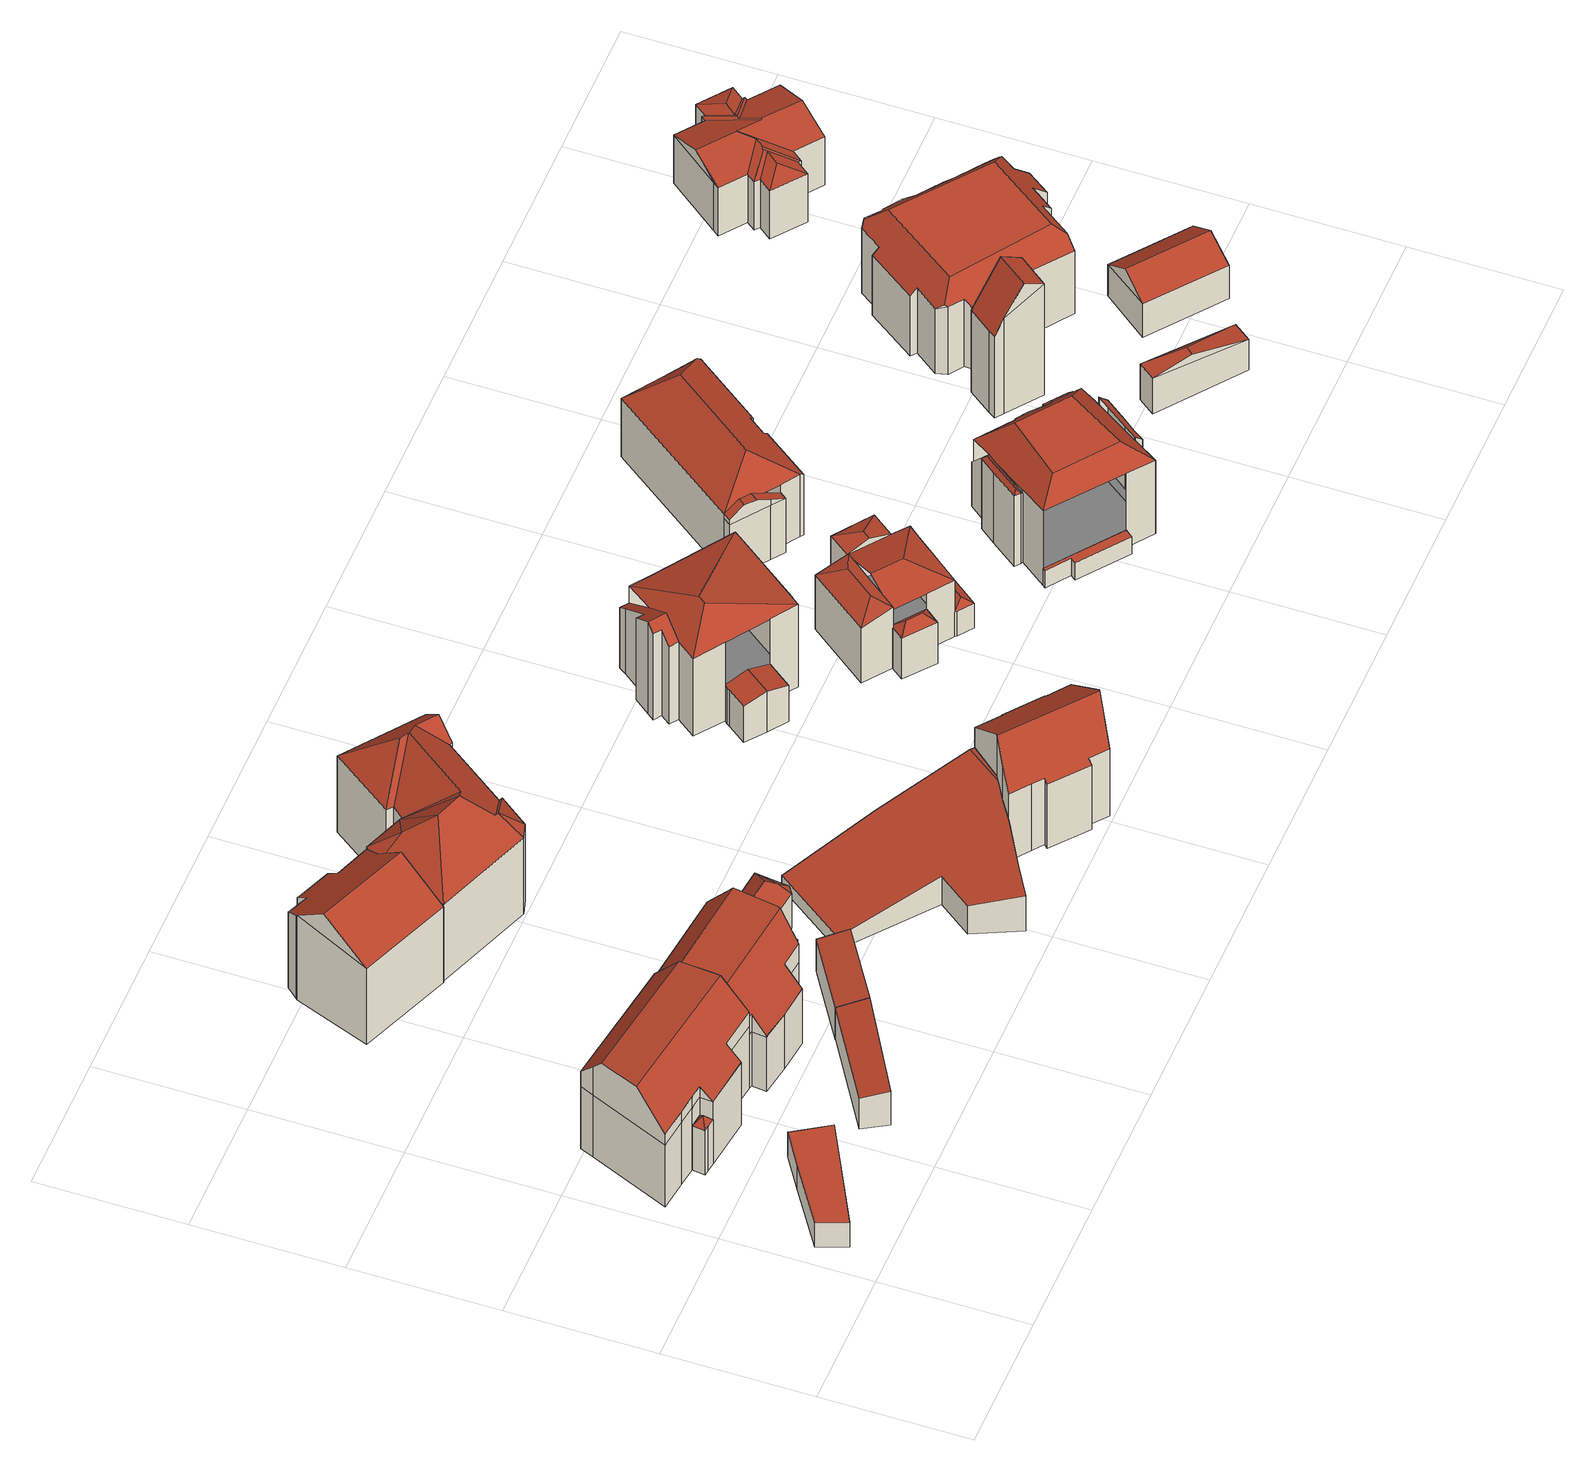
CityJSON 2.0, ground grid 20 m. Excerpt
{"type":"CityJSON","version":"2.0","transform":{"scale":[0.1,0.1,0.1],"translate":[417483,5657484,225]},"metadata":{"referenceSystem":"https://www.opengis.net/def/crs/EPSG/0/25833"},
"CityObjects":{
"building1":{"type":"Building","attributes":{"Dachtyp_tdc":"tdcPolyFlatRoof","Gemeindeschluessel":14612000,"Dachneigung":0,"QualitaetDacherkennung":77,"Geometrietyp2DReferenz":"3000","measuredHeight":4.25,"function":"31001_9998","roofType":"1000"},"geometry":[{"type":"Solid","lod":"2","boundaries":[[[[0,1,2,3]],[[1,4,5,2]],[[4,6,7,5]],[[6,8,9,7]],[[8,0,3,9]],[[8,6,4,1,0]],[[3,2,5,7,9]]]],"semantics":{"surfaces":[{"type":"WallSurface"},{"type":"RoofSurface"},{"type":"GroundSurface"}],"values":[[0,0,0,0,0,1,2]]}}]},
"building2":{"type":"Building","attributes":{"Dachtyp_tdc":"tdcFreeFormRoof","Gemeindeschluessel":14612000,"Dachneigung":53.74,"QualitaetDacherkennung":12,"Geometrietyp2DReferenz":"3000","measuredHeight":8.83,"function":"31001_9998","roofType":"5000"},"geometry":[{"type":"Solid","lod":"2","boundaries":[[[[10,11,12,13]],[[11,14,15,12]],[[14,16,17,15]],[[16,18,19,17]],[[18,10,13,19]],[[20,18,16]],[[14,11,21,20,16]],[[21,11,10]],[[20,21,10,18]],[[13,12,15,17,19]]]],"semantics":{"surfaces":[{"type":"WallSurface"},{"type":"RoofSurface"},{"type":"GroundSurface"}],"values":[[0,0,0,0,0,1,1,1,1,2]]}}]},
"building3":{"type":"Building","attributes":{"Dachtyp_tdc":"tdcFreeFormRoof","Gemeindeschluessel":14612000,"Dachneigung":48.6,"QualitaetDacherkennung":27,"Geometrietyp2DReferenz":"3000","measuredHeight":17.73,"function":"31001_9998","roofType":"5000"},"geometry":[{"type":"Solid","lod":"2","boundaries":[[[[22,23,24,25]],[[23,26,12,24]],[[26,27,13,12]],[[27,28,19,13]],[[28,29,30,19]],[[29,31,32,30]],[[31,33,34,32]],[[33,35,36,34]],[[35,37,38,36]],[[37,39,40,38]],[[39,41,42,40]],[[41,22,25,42]],[[43,44,45,46,47]],[[48,49,50,51,52,53,54,55,26,56]],[[57,47,46,51,50]],[[39,57,50,49,41]],[[37,43,47,57,39]],[[22,48,56,23]],[[23,56,26]],[[26,55,27]],[[27,55,54,28]],[[28,54,53,29]],[[29,53,52,31]],[[31,52,51,46,45,33]],[[41,49,48,22]],[[33,45,44,35]],[[35,44,43,37]],[[25,24,12,13,19,30,32,34,36,38,40,42]]]],"semantics":{"surfaces":[{"type":"WallSurface"},{"type":"RoofSurface"},{"type":"GroundSurface"}],"values":[[0,0,0,0,0,0,0,0,0,0,0,0,1,1,1,0,0,0,0,0,0,0,0,0,0,0,0,2]]}}]},
"building4":{"type":"Building","attributes":{"Dachtyp_tdc":"tdcPolyFlatRoof","Gemeindeschluessel":14612000,"Dachneigung":8.07,"QualitaetDacherkennung":61,"Geometrietyp2DReferenz":"3000","measuredHeight":5.91,"function":"31001_9998","roofType":"2100"},"geometry":[{"type":"Solid","lod":"2","boundaries":[[[[58,59,60,61]],[[59,62,63,60]],[[62,64,65,63]],[[64,58,61,65]],[[64,62,59,58]],[[61,60,63,65]]]],"semantics":{"surfaces":[{"type":"WallSurface"},{"type":"RoofSurface"},{"type":"GroundSurface"}],"values":[[0,0,0,0,1,2]]}}]},
"building5":{"type":"Building","attributes":{"Dachtyp_tdc":"tdcFreeFormRoof","Gemeindeschluessel":14612000,"Dachneigung":53.84,"QualitaetDacherkennung":52,"Geometrietyp2DReferenz":"3000","measuredHeight":16.97,"function":"31001_9998","roofType":"5000"},"geometry":[{"type":"Solid","lod":"2","boundaries":[[[[66,67,68,69]],[[67,70,71,68]],[[70,72,73,71]],[[72,74,75,73]],[[74,76,42,75]],[[76,77,78,42]],[[77,79,80,78]],[[79,81,38,80]],[[81,82,83,38]],[[82,84,85,83]],[[84,86,87,85]],[[86,88,89,87]],[[88,66,69,89]],[[90,91,92,93,94,95,96,97,70]],[[98,99,100,101]],[[100,102,94,93,103,101]],[[84,101,103,86]],[[86,103,93,92,88]],[[77,94,102,79]],[[79,102,100,99,81]],[[82,98,101,84]],[[81,99,98,82]],[[72,97,96,74]],[[70,97,72]],[[74,96,95,76]],[[76,95,94,77]],[[88,92,91,66]],[[66,91,90,67]],[[67,90,70]],[[69,68,71,73,75,42,78,80,38,83,85,87,89]]]],"semantics":{"surfaces":[{"type":"WallSurface"},{"type":"RoofSurface"},{"type":"GroundSurface"}],"values":[[0,0,0,0,0,0,0,0,0,0,0,0,0,1,1,1,0,0,0,0,0,0,0,0,0,0,0,0,0,2]]}}]},
"building6":{"type":"Building","attributes":{"Dachtyp_tdc":"tdcFreeFormRoof","Gemeindeschluessel":14612000,"Dachneigung":37.14,"QualitaetDacherkennung":34,"Geometrietyp2DReferenz":"3000","measuredHeight":17.97,"function":"31001_9998","roofType":"5000"},"geometry":[{"type":"Solid","lod":"2","boundaries":[[[[104,105,106,107]],[[105,108,109,106]],[[108,110,111,109]],[[110,112,113,111]],[[112,114,115,113]],[[114,116,117,115]],[[116,118,119,117]],[[118,120,121,119]],[[120,122,123,121]],[[122,124,125,123]],[[124,104,107,125]],[[124,126,127,104]],[[122,120,118,116,114,112,110,108,105,127,126]],[[105,104,127]],[[124,122,126]],[[107,106,109,111,113,115,117,119,121,123,125]]]],"semantics":{"surfaces":[{"type":"WallSurface"},{"type":"RoofSurface"},{"type":"GroundSurface"}],"values":[[0,0,0,0,0,0,0,0,0,0,0,1,1,0,0,2]]}}]},
"building7":{"type":"Building","attributes":{"Dachtyp_tdc":"tdcPolyFlatRoof","Gemeindeschluessel":14612000,"Dachneigung":8.32,"QualitaetDacherkennung":72,"Geometrietyp2DReferenz":"3000","measuredHeight":6.17,"function":"31001_9998","roofType":"2100"},"geometry":[{"type":"Solid","lod":"2","boundaries":[[[[128,129,130,131]],[[129,64,132,130]],[[64,62,133,132]],[[62,128,131,133]],[[62,64,129,128]],[[131,130,132,133]]]],"semantics":{"surfaces":[{"type":"WallSurface"},{"type":"RoofSurface"},{"type":"GroundSurface"}],"values":[[0,0,0,0,1,2]]}}]},
"building8":{"type":"Building","attributes":{"Dachtyp_tdc":"tdcFreeFormRoof","Gemeindeschluessel":14612000,"Dachneigung":43.54,"QualitaetDacherkennung":53,"Geometrietyp2DReferenz":"3000","measuredHeight":8.67,"function":"31001_9998","roofType":"5000"},"geometry":[{"type":"Solid","lod":"2","boundaries":[[[[134,135,136,137]],[[135,138,139,136]],[[138,140,141,139]],[[140,142,143,141]],[[142,144,145,143]],[[144,146,147,145]],[[146,148,149,147]],[[148,134,137,149]],[[150,151,146,144]],[[144,142,152,153,150]],[[152,140,138,153]],[[154,151,150,153,138,135]],[[154,135,134]],[[146,154,134,148]],[[154,146,151]],[[140,152,142]],[[137,136,139,141,143,145,147,149]]]],"semantics":{"surfaces":[{"type":"WallSurface"},{"type":"RoofSurface"},{"type":"GroundSurface"}],"values":[[0,0,0,0,0,0,0,0,1,1,1,1,1,1,1,0,2]]}}]},
"building9":{"type":"Building","attributes":{"Dachtyp_tdc":"tdcFreeFormRoof","Gemeindeschluessel":14612000,"Dachneigung":44.54,"QualitaetDacherkennung":27,"Geometrietyp2DReferenz":"3000","measuredHeight":3.12,"function":"31001_9998","roofType":"5000"},"geometry":[{"type":"Solid","lod":"2","boundaries":[[[[155,156,157,158]],[[156,159,160,157]],[[159,161,162,160]],[[161,155,158,162]],[[163,164,161,159]],[[163,159,156]],[[164,163,156,155]],[[164,155,161]],[[158,157,160,162]]]],"semantics":{"surfaces":[{"type":"WallSurface"},{"type":"RoofSurface"},{"type":"GroundSurface"}],"values":[[0,0,0,0,1,1,1,1,2]]}}]},
"building10":{"type":"Building","attributes":{"Dachtyp_tdc":"tdcFreeFormRoof","Gemeindeschluessel":14612000,"Dachneigung":42.19,"QualitaetDacherkennung":16,"Geometrietyp2DReferenz":"3000","measuredHeight":19.25,"function":"31001_9998","roofType":"5000"},"geometry":[{"type":"Solid","lod":"2","boundaries":[[[[165,166,167,168,169,170]],[[171,165,170,172]],[[171,172,173]],[[166,165,171,173,174]],[[175,176,177,167,166,174,178]],[[179,175,178,180]],[[179,180,181]],[[182,183,176,175,179,181,184]],[[185,186,187,188,189,190,191,192,193,194,195,196,197,198,199]],[[181,180,186,185]],[[180,178,187,186]],[[178,174,188,187]],[[174,173,189,188]],[[173,172,190,189]],[[172,170,191,190]],[[170,169,192,191]],[[169,200,193,192]],[[200,201,194,193]],[[201,202,195,194]],[[202,203,196,195]],[[203,204,197,196]],[[204,205,198,197]],[[205,184,199,198]],[[184,181,185,199]],[[182,184,205]],[[183,182,205,204]],[[177,176,183,204,203]],[[203,167,177]],[[202,167,203]],[[202,168,167]],[[202,206,168]],[[206,202,201]],[[206,201,200]],[[168,206,200,169]]]],"semantics":{"surfaces":[{"type":"RoofSurface"},{"type":"WallSurface"},{"type":"GroundSurface"}],"values":[[0,0,0,0,0,0,1,0,2,1,1,1,1,1,1,1,1,1,1,1,1,1,1,1,0,0,0,0,0,0,0,0,0,0]]}}]},
"building11":{"type":"Building","attributes":{"Dachtyp_tdc":"tdcFreeFormRoof","Gemeindeschluessel":14612000,"Dachneigung":10.83,"QualitaetDacherkennung":8,"Geometrietyp2DReferenz":"3000","measuredHeight":7.37,"function":"31001_9998","roofType":"5000"},"geometry":[{"type":"Solid","lod":"2","boundaries":[[[[207,208,209,210]],[[208,211,212,209]],[[211,213,214,212]],[[213,215,216,214]],[[215,217,218,216]],[[217,219,220,218]],[[219,221,222,220]],[[221,223,224,222]],[[223,225,226,224]],[[225,227,228,226]],[[227,207,210,228]],[[227,225,229,230,219,217,215,213,211,208,207]],[[223,221,230,229]],[[221,219,230]],[[225,223,229]],[[210,209,212,214,216,218,220,222,224,226,228]]]],"semantics":{"surfaces":[{"type":"WallSurface"},{"type":"RoofSurface"},{"type":"GroundSurface"}],"values":[[0,0,0,0,0,0,0,0,0,0,0,1,1,0,0,2]]}}]},
"building12":{"type":"Building","attributes":{"Dachtyp_tdc":"tdcFreeFormRoof","Gemeindeschluessel":14612000,"Dachneigung":29.66,"QualitaetDacherkennung":45,"Geometrietyp2DReferenz":"3000","measuredHeight":15.13,"function":"31001_9998","roofType":"5000"},"geometry":[{"type":"Solid","lod":"2","boundaries":[[[[231,232,233,234]],[[232,235,236,233]],[[235,237,238,236]],[[237,239,240,238]],[[239,241,242,240]],[[241,243,244,242]],[[243,245,246,244]],[[245,247,248,246]],[[247,249,250,248]],[[249,251,252,250]],[[251,253,254,252]],[[253,255,256,254]],[[255,257,258,256]],[[257,259,260,258]],[[259,261,262,260]],[[261,231,234,262]],[[255,253,251,249,247,245,263,264,259,257]],[[239,237,235,232,231,261,264,263,243,241]],[[245,243,263]],[[261,259,264]],[[234,233,236,238,240,242,244,246,248,250,252,254,256,258,260,262]]]],"semantics":{"surfaces":[{"type":"WallSurface"},{"type":"RoofSurface"},{"type":"GroundSurface"}],"values":[[0,0,0,0,0,0,0,0,0,0,0,0,0,0,0,0,1,1,0,0,2]]}}]},
"building13":{"type":"Building","attributes":{"Gemeindeschluessel":14612000,"Geometrietyp2DReferenz":"3000","function":"31001_9998","roofType":"9999"},"children":["building13-1","building13-2","building13-3"]},
"building13-1":{"type":"BuildingPart","attributes":{"Dachtyp_tdc":"tdcGableRoof","Dachneigung":12.28,"QualitaetDacherkennung":22,"Geometrietyp2DReferenz":"3000","measuredHeight":7.07,"roofType":"3100"},"parents":["building13"],"geometry":[{"type":"MultiSurface","lod":"2","boundaries":[[[265,266,267,268]],[[266,269,270,267]],[[269,271,272,270]],[[271,273,274,272]],[[273,275,276,274]],[[277,278,279,280]],[[278,265,268,279]],[[281,275,273,271,269,266]],[[266,265,278,277,281]],[[268,267,270,272,274,276,282,280,279]]],"semantics":{"surfaces":[{"type":"WallSurface"},{"type":"RoofSurface"},{"type":"GroundSurface"}],"values":[0,0,0,0,0,0,0,1,1,2]}}]},
"building13-2":{"type":"BuildingPart","attributes":{"Dachtyp_tdc":"tdcGableRoof","Dachneigung":33.8,"QualitaetDacherkennung":26,"Geometrietyp2DReferenz":"3000","measuredHeight":16.07,"roofType":"3100"},"parents":["building13"],"geometry":[{"type":"MultiSurface","lod":"2","boundaries":[[[283,284,285,286]],[[284,287,288,285]],[[287,289,290,288]],[[289,291,292,290]],[[291,293,294,292]],[[287,284,283,295,296,297]],[[297,298,299,300,293,291,289,287]],[[294,301,302,303,304,305,286,285,288,290,292]],[[293,300,301,294]],[[300,299,302,301]],[[296,295,305,304,306]],[[295,283,286,305]]],"semantics":{"surfaces":[{"type":"WallSurface"},{"type":"RoofSurface"},{"type":"GroundSurface"}],"values":[0,0,0,0,0,1,1,2,0,0,0,0]}}]},
"building13-3":{"type":"BuildingPart","attributes":{"Dachtyp_tdc":"tdcHipRoof","Dachneigung":15.17,"QualitaetDacherkennung":24,"Geometrietyp2DReferenz":"3000","measuredHeight":17.3,"roofType":"3200"},"parents":["building13"],"geometry":[{"type":"MultiSurface","lod":"2","boundaries":[[[307,308,309,310]],[[308,311,280,309]],[[311,312,277,280]],[[313,276,275]],[[313,314,315,276]],[[314,306,304,315]],[[316,317,318,302,299]],[[317,319,320,318]],[[319,321,322,320]],[[321,323,324,322]],[[323,325,326,324]],[[325,307,310,326]],[[321,319,317,316,327]],[[314,313,312,311,308,328]],[[316,298,329,306,314,328,327]],[[308,307,325,323,321,327,328]],[[310,309,280,282,276,315,304,303,302,318,320,322,324,326]]],"semantics":{"surfaces":[{"type":"WallSurface"},{"type":"RoofSurface"},{"type":"GroundSurface"}],"values":[0,0,0,0,0,0,0,0,0,0,0,0,1,1,1,1,2]}}]},
"building14":{"type":"Building","attributes":{"Gemeindeschluessel":14612000,"Geometrietyp2DReferenz":"3000","function":"31001_9998","roofType":"9999"},"children":["building14-1","building14-2","building14-3","building14-4","building14-5"]},
"building14-1":{"type":"BuildingPart","attributes":{"Dachtyp_tdc":"tdcHipRoof","Dachneigung":28.52,"QualitaetDacherkennung":34,"Geometrietyp2DReferenz":"3000","measuredHeight":11.07,"roofType":"3200"},"parents":["building14"],"geometry":[{"type":"MultiSurface","lod":"2","boundaries":[[[330,331,332,333]],[[331,334,335,336,332]],[[337,330,333,338,339]],[[334,331,340]],[[330,337,341]],[[331,330,341,340]],[[337,342,343,344,334,340,341]],[[333,332,336,345,346,338]]],"semantics":{"surfaces":[{"type":"WallSurface"},{"type":"RoofSurface"},{"type":"GroundSurface"}],"values":[0,0,0,1,1,1,1,2]}}]},
"building14-2":{"type":"BuildingPart","attributes":{"Dachtyp_tdc":"tdcHipAndGableRoof","Dachneigung":19.53,"QualitaetDacherkennung":53,"Geometrietyp2DReferenz":"3000","measuredHeight":11.21,"roofType":"5000"},"parents":["building14"],"geometry":[{"type":"MultiSurface","lod":"2","boundaries":[[[347,348,349,350]],[[351,352,353,354]],[[352,347,350,353]],[[355,352,356]],[[352,351,357,356]],[[355,356,357,358]],[[348,358,357,351]],[[347,355,358,348]],[[352,355,347]],[[350,349,354,353]]],"semantics":{"surfaces":[{"type":"WallSurface"},{"type":"RoofSurface"},{"type":"GroundSurface"}],"values":[0,0,0,1,1,1,0,0,0,2]}}]},
"building14-3":{"type":"BuildingPart","attributes":{"Dachtyp_tdc":"tdcFreeFormRoof","Dachneigung":38.45,"QualitaetDacherkennung":16,"Geometrietyp2DReferenz":"3000","measuredHeight":5.34,"roofType":"5000"},"parents":["building14"],"geometry":[{"type":"MultiSurface","lod":"2","boundaries":[[[359,360,361,362]],[[360,363,364,361]],[[363,365,366,364]],[[365,367,368,366]],[[369,370,371,372]],[[370,359,362,371]],[[367,365,363,373]],[[363,360,359,370,373]],[[370,369,367,373]],[[362,361,364,366,368,372,371]]],"semantics":{"surfaces":[{"type":"WallSurface"},{"type":"RoofSurface"},{"type":"GroundSurface"}],"values":[0,0,0,0,0,0,1,1,1,2]}}]},
"building14-4":{"type":"BuildingPart","attributes":{"Dachtyp_tdc":"tdcHipAndGableRoof","Dachneigung":17.32,"QualitaetDacherkennung":55,"Geometrietyp2DReferenz":"3000","measuredHeight":11.84,"roofType":"5000"},"parents":["building14"],"geometry":[{"type":"MultiSurface","lod":"2","boundaries":[[[335,374,375,336]],[[374,376,351,354,375]],[[377,378,379,349,348]],[[378,380,381,379]],[[380,382,369,372,381]],[[383,368,367]],[[383,384,385,386,368]],[[383,382,380,378,387]],[[378,377,376,374,335,344,388,387]],[[388,342,389,384,383,387]],[[346,345,336,375,354,349,379,381,372,368,386]]],"semantics":{"surfaces":[{"type":"WallSurface"},{"type":"RoofSurface"},{"type":"GroundSurface"}],"values":[0,0,0,0,0,0,0,1,1,1,2]}}]},
"building14-5":{"type":"BuildingPart","attributes":{"Dachtyp_tdc":"tdcFreeFormRoof","Dachneigung":42.59,"QualitaetDacherkennung":11,"Geometrietyp2DReferenz":"3000","measuredHeight":8.28,"roofType":"5000"},"parents":["building14"],"geometry":[{"type":"MultiSurface","lod":"2","boundaries":[[[385,390,391,386]],[[390,392,393,391]],[[392,394,395,393]],[[394,339,338,395]],[[390,385,396]],[[385,397,398,396]],[[397,339,394,392,398]],[[392,390,396,398]],[[338,346,386,391,393,395]]],"semantics":{"surfaces":[{"type":"WallSurface"},{"type":"RoofSurface"},{"type":"GroundSurface"}],"values":[0,0,0,0,1,1,1,1,2]}}]},
"building15":{"type":"Building","attributes":{"Gemeindeschluessel":14612000,"Geometrietyp2DReferenz":"3000","function":"31001_9998","roofType":"9999"},"children":["building15-1","building15-2","building15-3","building15-4","building15-5"]},
"building15-1":{"type":"BuildingPart","attributes":{"Dachtyp_tdc":"tdcPolyFlatRoof","Dachneigung":0,"QualitaetDacherkennung":0,"Geometrietyp2DReferenz":"3000","measuredHeight":3,"roofType":"9999"},"parents":["building15"],"geometry":[{"type":"MultiSurface","lod":"2","boundaries":[[[399,400,401,402,403,404]],[[404,403,405,406]],[[403,402,407,405]],[[402,401,408,407]],[[401,400,409,408]],[[399,404,406,410]],[[406,405,407,408,409,410]],[[410,409,400,399]]],"semantics":{"surfaces":[{"type":"RoofSurface"},{"type":"WallSurface"},{"type":"GroundSurface"},{"type":"ClosureSurface","isClosure":"1","QuelleClosure":"LoD1Solid"}],"values":[0,1,1,1,1,1,2,3]}}]},
"building15-2":{"type":"BuildingPart","attributes":{"Dachtyp_tdc":"tdcFreeFormRoof","Dachneigung":50.84,"QualitaetDacherkennung":31,"Geometrietyp2DReferenz":"3000","measuredHeight":12.9,"roofType":"5000"},"parents":["building15"],"geometry":[{"type":"MultiSurface","lod":"2","boundaries":[[[411,412,413,414]],[[415,416,417,418]],[[416,419,420,417]],[[419,421,422,420]],[[423,424,425,426]],[[424,411,414,425]],[[416,415,427]],[[428,421,419,416]],[[415,412,411,429,427]],[[411,424,429]],[[424,423,430,428,416,427,429]],[[414,413,418,417,420,422,431,426,425]],[[412,415,418,413]]],"semantics":{"surfaces":[{"type":"WallSurface"},{"type":"RoofSurface"},{"type":"GroundSurface"}],"values":[0,0,0,0,0,0,1,1,1,1,1,2,0]}}]},
"building15-3":{"type":"BuildingPart","attributes":{"Dachtyp_tdc":"tdcFreeFormRoof","Dachneigung":46.26,"QualitaetDacherkennung":19,"Geometrietyp2DReferenz":"3000","measuredHeight":10.42,"roofType":"5000"},"parents":["building15"],"geometry":[{"type":"MultiSurface","lod":"2","boundaries":[[[432,433,434,435]],[[433,436,437,434]],[[436,438,439,437]],[[440,438,436]],[[441,440,436,433]],[[441,433,432]],[[440,441,432,438]],[[435,434,437,439]]],"semantics":{"surfaces":[{"type":"WallSurface"},{"type":"RoofSurface"},{"type":"GroundSurface"}],"values":[0,0,0,0,1,1,1,2]}}]},
"building15-4":{"type":"BuildingPart","attributes":{"Dachtyp_tdc":"tdcCutTentRoof","Dachneigung":1.42,"QualitaetDacherkennung":51,"Geometrietyp2DReferenz":"3000","measuredHeight":15.77,"roofType":"9999"},"parents":["building15"],"geometry":[{"type":"MultiSurface","lod":"2","boundaries":[[[442,443,444,422]],[[443,445,446,444]],[[445,447,448,446]],[[447,449,450,448]],[[449,451,452,450]],[[451,453,432,435,452]],[[454,455,456,439,438]],[[455,457,458,456]],[[457,459,460,458]],[[461,462,463,464]],[[462,465,399,410,463]],[[466,467,423,426,409,400]],[[442,422,421]],[[455,454,453,451,449,447,445,443,442,468,469]],[[462,461,470,459,457,455,469,471]],[[466,465,462,471,472]],[[442,428,430,467,466,472,468]],[[472,471,469,468]],[[444,446,448,450,452,435,439,456,458,460,473,464,463,410,409,426,431,422]]],"semantics":{"surfaces":[{"type":"WallSurface"},{"type":"RoofSurface"},{"type":"GroundSurface"}],"values":[0,0,0,0,0,0,0,0,0,0,0,0,0,1,1,1,1,1,2]}}]},
"building15-5":{"type":"BuildingPart","attributes":{"Dachtyp_tdc":"tdcPolyFlatRoof","Dachneigung":42.19,"QualitaetDacherkennung":54,"Geometrietyp2DReferenz":"3000","measuredHeight":13.03,"roofType":"2100"},"parents":["building15"],"geometry":[{"type":"MultiSurface","lod":"2","boundaries":[[[474,475,476,458]],[[475,477,478,476]],[[477,479,480,478]],[[479,481,482,480]],[[481,483,461,464,482]],[[484,474,458,460,459]],[[484,485,483,481,479,477,475,474]],[[458,476,478,480,482,464,473,460]]],"semantics":{"surfaces":[{"type":"WallSurface"},{"type":"RoofSurface"},{"type":"GroundSurface"}],"values":[0,0,0,0,0,0,1,2]}}]},
"building16":{"type":"Building","attributes":{"Gemeindeschluessel":14612000,"Geometrietyp2DReferenz":"3000","function":"31001_9998","roofType":"9999"},"children":["building16-1","building16-2","building16-3"]},
"building16-1":{"type":"BuildingPart","attributes":{"Dachtyp_tdc":"tdcCutGableRoof","Dachneigung":28.4,"QualitaetDacherkennung":28,"Geometrietyp2DReferenz":"3000","measuredHeight":11.7,"roofType":"9999"},"parents":["building16"],"geometry":[{"type":"MultiSurface","lod":"2","boundaries":[[[486,487,488,489]],[[487,490,491,488]],[[490,492,493,491]],[[494,486,489,495]],[[494,496,497,498,499,486]],[[500,501,502,503]],[[497,504,502,501,498]],[[490,500,503,505,492]],[[487,499,498,501,500,490]],[[486,499,487]],[[489,488,491,493,495]]],"semantics":{"surfaces":[{"type":"WallSurface"},{"type":"RoofSurface"},{"type":"GroundSurface"}],"values":[0,0,0,0,1,1,1,0,0,0,2]}}]},
"building16-2":{"type":"BuildingPart","attributes":{"Dachtyp_tdc":"tdcFreeFormRoof","Dachneigung":44.57,"QualitaetDacherkennung":8,"Geometrietyp2DReferenz":"3000","measuredHeight":8.21,"roofType":"5000"},"parents":["building16"],"geometry":[{"type":"MultiSurface","lod":"2","boundaries":[[[506,507,508,509]],[[510,511,512,513]],[[511,506,509,512]],[[514,510,507,515]],[[515,506,511,514]],[[510,514,511]],[[506,515,507]],[[509,508,513,512]]],"semantics":{"surfaces":[{"type":"WallSurface"},{"type":"RoofSurface"},{"type":"GroundSurface"}],"values":[0,0,0,1,1,0,0,2]}}]},
"building16-3":{"type":"BuildingPart","attributes":{"Dachtyp_tdc":"tdcHipRoof","Dachneigung":36.27,"QualitaetDacherkennung":75,"Geometrietyp2DReferenz":"3000","measuredHeight":14.49,"roofType":"3200"},"parents":["building16"],"geometry":[{"type":"MultiSurface","lod":"2","boundaries":[[[516,517,518,519]],[[517,520,521,518]],[[520,522,523,521]],[[522,524,525,523]],[[524,526,494,495,525]],[[505,527,528,493,492]],[[527,529,513,528]],[[529,510,513]],[[530,508,507]],[[530,531,532,508]],[[531,533,534,532]],[[533,535,536,534]],[[535,516,519,536]],[[531,530,529,527,537]],[[505,496,526,524,538]],[[527,505,538,537]],[[524,522,520,517,516,535,533,531,537,538]],[[519,518,521,523,525,495,493,528,513,508,532,534,536]]],"semantics":{"surfaces":[{"type":"WallSurface"},{"type":"RoofSurface"},{"type":"GroundSurface"}],"values":[0,0,0,0,0,0,0,0,0,0,0,0,0,1,1,1,1,2]}}]},
"building17":{"type":"Building","attributes":{"Dachtyp_tdc":"tdcFreeFormRoof","Gemeindeschluessel":14612000,"Dachneigung":58.47,"QualitaetDacherkennung":7,"Geometrietyp2DReferenz":"3000","measuredHeight":21.17,"function":"31001_9998","roofType":"5000"},"geometry":[{"type":"Solid","lod":"2","boundaries":[[[[539,540,541,542]],[[540,543,544,541]],[[543,540,545,546]],[[546,545,539,547,548,549]],[[549,543,546]],[[540,539,545]],[[544,550,551,552,542,541]],[[543,549,550,544]],[[549,548,551,550]],[[548,547,552,551]],[[547,539,542,552]]]],"semantics":{"surfaces":[{"type":"WallSurface"},{"type":"RoofSurface"},{"type":"GroundSurface"}],"values":[[0,0,1,1,0,0,2,0,0,0,0]]}}]},
"building18":{"type":"Building","attributes":{"Dachtyp_tdc":"tdcHipAndGableRoof","Gemeindeschluessel":14612000,"Dachneigung":13.34,"QualitaetDacherkennung":20,"Geometrietyp2DReferenz":"3000","measuredHeight":7.24,"function":"31001_9998","roofType":"5000"},"geometry":[{"type":"Solid","lod":"2","boundaries":[[[[553,554,555,556]],[[554,557,558,555]],[[557,559,560,558]],[[559,553,556,560]],[[557,554,561]],[[553,559,562]],[[554,553,562,561]],[[559,557,561,562]],[[556,555,558,560]]]],"semantics":{"surfaces":[{"type":"WallSurface"},{"type":"RoofSurface"},{"type":"GroundSurface"}],"values":[[0,0,0,0,1,0,1,1,2]]}}]},
"building19":{"type":"Building","attributes":{"Dachtyp_tdc":"tdcFreeFormRoof","Gemeindeschluessel":14612000,"Dachneigung":0.353,"QualitaetDacherkennung":58,"Geometrietyp2DReferenz":"3000","measuredHeight":14.12,"function":"31001_9998","roofType":"5000"},"geometry":[{"type":"Solid","lod":"2","boundaries":[[[[563,564,565,566]],[[564,567,568,565]],[[567,569,570,568]],[[569,571,572,570]],[[571,573,574,572]],[[573,575,576,574]],[[575,577,578,576]],[[577,579,580,578]],[[579,581,582,580]],[[581,583,584,582]],[[583,585,586,584]],[[585,587,588,586]],[[587,589,590,588]],[[589,591,592,590]],[[591,593,594,592]],[[593,595,596,594]],[[595,597,598,596]],[[597,599,600,598]],[[599,601,602,600]],[[601,603,604,602]],[[603,605,606,604]],[[605,607,608,606]],[[607,609,610,608]],[[609,611,612,610]],[[611,613,614,612]],[[613,615,616,614]],[[615,617,618,616]],[[617,619,620,618]],[[619,563,566,620]],[[597,621,622,623,624,607,605,603,601,599]],[[625,626,619,617,615,613,611,609,624,623]],[[627,628,573,571,569,567,564,563,626,625]],[[621,595,593,591,589,587,585,583,581,579,577,575,628,627,622]],[[623,622,627,625]],[[575,573,628]],[[563,619,626]],[[609,607,624]],[[597,595,621]],[[566,565,568,570,572,574,576,578,580,582,584,586,588,590,592,594,596,598,600,602,604,606,608,610,612,614,616,618,620]]]],"semantics":{"surfaces":[{"type":"WallSurface"},{"type":"RoofSurface"},{"type":"GroundSurface"}],"values":[[0,0,0,0,0,0,0,0,0,0,0,0,0,0,0,0,0,0,0,0,0,0,0,0,0,0,0,0,0,1,1,1,1,1,0,0,0,0,2]]}}]},
"building20":{"type":"Building","attributes":{"Dachtyp_tdc":"tdcGableRoof","Gemeindeschluessel":14612000,"Dachneigung":35.28,"QualitaetDacherkennung":61,"Geometrietyp2DReferenz":"3000","measuredHeight":8.26,"function":"31001_9998","roofType":"3100"},"geometry":[{"type":"Solid","lod":"2","boundaries":[[[[629,630,631,632]],[[630,633,634,631]],[[633,635,636,634]],[[635,629,632,636]],[[633,630,637]],[[629,635,638]],[[630,629,638,637]],[[635,633,637,638]],[[632,631,634,636]]]],"semantics":{"surfaces":[{"type":"WallSurface"},{"type":"RoofSurface"},{"type":"GroundSurface"}],"values":[[0,0,0,0,0,0,1,1,2]]}}]},
"building21":{"type":"Building","attributes":{"Dachtyp_tdc":"tdcFreeFormRoof","Gemeindeschluessel":14612000,"Dachneigung":21.5,"QualitaetDacherkennung":52,"Geometrietyp2DReferenz":"3000","measuredHeight":10.39,"function":"31001_9998","roofType":"5000"},"geometry":[{"type":"Solid","lod":"2","boundaries":[[[[639,640,641,642,643,644]],[[645,639,644,646]],[[647,645,646,648]],[[647,648,649]],[[640,639,645,647,649,650]],[[641,640,650,651]],[[652,653,642,641,651,654]],[[655,656,657,652,654,658]],[[655,658,659]],[[660,656,655,659,661]],[[662,663,660,661,664]],[[665,662,664,666]],[[667,665,666,668]],[[667,668,669]],[[662,665,667,669,670]],[[663,662,670,671]],[[657,656,660,663,671,672]],[[673,653,652,657,672,674]],[[675,673,674]],[[673,675,676]],[[677,678,679,680,681,682,683,684,685,686,687,688,689,690,691,692,693,694,695,696,697]],[[675,674,678,677]],[[674,672,679,678]],[[672,671,680,679]],[[671,670,681,680]],[[670,669,682,681]],[[669,668,683,682]],[[668,666,684,683]],[[666,664,685,684]],[[664,661,686,685]],[[661,659,687,686]],[[659,658,688,687]],[[658,654,689,688]],[[654,651,690,689]],[[651,650,691,690]],[[650,649,692,691]],[[649,648,693,692]],[[648,646,694,693]],[[646,644,695,694]],[[644,643,696,695]],[[643,676,697,696]],[[676,675,677,697]],[[642,653,673,676,643]]]],"semantics":{"surfaces":[{"type":"RoofSurface"},{"type":"WallSurface"},{"type":"GroundSurface"}],"values":[[0,0,0,0,0,0,0,0,1,0,0,0,0,0,0,0,0,0,1,1,2,1,1,1,1,1,1,1,1,1,1,1,1,1,1,1,1,1,1,1,1,1,0]]}}]}
},
"vertices":[
[20,41,73],[5,80,73],[5,80,31],[20,41,31],[85,132,73],[85,132,31],[132,162,73],[132,162,31],[163,114,73],[163,114,31],
[92,259,106],[91,241,106],[91,241,29],[92,259,29],[79,243,106],[79,243,29],[71,244,106],[71,244,29],[73,261,106],[73,261,29],[81,251,118],[83,251,118],
[164,252,137],[162,232,137],[162,232,29],[164,252,29],[91,241,137],[92,259,137],[73,261,137],[47,265,137],[47,265,29],[5,270,137],[5,270,29],[51,379,137],[51,379,29],[59,398,137],[59,398,29],[239,371,137],[239,371,29],[228,293,137],[228,293,29],[221,244,137],[221,244,29],[239,371,164],[59,398,164],[51,379,187],[46,366,203],[234,338,203],[164,252,161],[221,244,162],[227,283,206],[23,313,206],[5,270,156],[47,265,156],[73,261,157],[92,259,157],[162,232,138],[228,293,206],
[221,64,92],[202,97,86],[202,97,33],[221,64,33],[331,176,86],[331,176,33],[355,141,92],[355,141,33],
[314,234,123],[312,211,123],[312,211,29],[314,234,29],[266,216,123],[266,216,29],[224,223,123],[224,223,29],[226,243,123],[226,243,29],[221,244,123],[226,274,123],[226,274,29],[233,327,123],[233,327,29],[239,371,123],[376,356,123],[376,356,29],[372,321,123],[372,321,29],[365,262,123],[365,262,29],[351,230,123],[351,230,29],[312,211,124],[314,234,156],[351,230,156],[363,258,196],[226,274,196],[221,244,154],[226,243,154],[224,223,126],[376,356,157],[239,371,158],[234,337,199],[372,321,199],[233,327,198],[365,262,196],
[133,698,155],[172,801,171],[172,801,23],[133,698,23],[174,803,168],[174,803,23],[187,818,155],[187,818,23],[217,806,154],[217,806,23],[222,820,144],[222,820,23],[273,800,143],[273,800,23],[268,785,155],[268,785,23],[317,767,154],[317,767,23],[296,745,175],[296,745,23],[260,648,155],[260,648,23],[284,711,203],[157,762,203],
[427,236,86],[452,202,92],[452,202,30],[427,236,30],[355,141,30],[331,176,30],
[495,296,88],[484,289,88],[484,289,27],[495,296,27],[421,296,88],[421,296,27],[417,256,88],[417,256,27],[365,262,88],[365,262,27],[376,356,88],[376,356,27],[500,342,88],[500,342,27],[497,314,88],[497,314,27],[400,326,114],[470,318,114],[391,259,113],[398,325,113],[480,305,103],
[521,338,48],[510,313,48],[510,313,26],[521,338,26],[497,314,48],[497,314,26],[500,342,48],[500,342,26],[505,321,56],[508,331,58],
[397,630,187],[393,632,187],[381,673,218],[344,686,217],[260,648,158],[396,597,158],[399,630,186],[417,603,158],[448,644,158],[443,646,158],[498,773,186],[466,768,207],[395,677,210],[507,733,158],[527,754,183],[511,731,158],[543,777,158],[455,777,206],[465,770,206],[443,852,158],[543,777,25],[511,731,25],[507,733,25],[443,646,25],[448,644,25],[417,603,25],[396,597,25],[260,648,25],[296,745,25],[317,767,25],[372,746,25],[376,744,25],[389,760,25],[381,766,25],[443,852,25],[296,745,158],[317,767,158],[372,746,158],[376,744,158],[389,760,158],[381,766,158],[326,726,189],
[627,54,83],[586,29,80],[586,29,19],[627,54,19],[557,92,68],[557,92,19],[591,138,68],[591,138,19],[478,228,41],[478,228,19],[549,326,41],[549,326,19],[665,250,67],[665,250,19],[780,167,92],[780,167,19],[746,126,92],[746,126,19],[712,106,91],[712,106,19],[687,89,89],[687,89,19],[739,122,93],[774,171,93],
[780,167,127],[812,143,126],[812,143,17],[780,167,17],[813,145,124],[813,145,17],[861,108,123],[861,108,17],[860,106,125],[860,106,17],[889,85,124],[889,85,17],[856,37,166],[856,37,17],[798,2,134],[798,2,17],[775,20,134],[775,20,17],[770,14,129],[770,14,17],[722,53,129],[722,53,17],[727,58,133],[727,58,17],[713,69,133],[713,69,17],[687,89,133],[687,89,17],[712,106,150],[712,106,17],[746,126,165],[746,126,17],[853,35,168],[742,124,168],
[810,415,77],[785,433,85],[785,433,14],[810,415,14],[759,453,77],[759,453,14],[778,478,77],[778,478,14],[781,482,77],[781,482,14],[784,486,77],[784,486,14],[835,448,77],[832,444,77],[832,444,14],[835,448,14],[810,467,85],[810,467,14],
[766,560,164],[756,567,164],[756,567,14],[766,560,14],[763,576,175],[763,576,14],[780,598,156],[780,598,14],[789,591,156],[789,591,14],[814,624,128],[814,624,14],[756,547,149],[767,539,150],[784,561,175],[807,591,149],[832,626,120],[821,634,120],[821,634,14],[832,626,14],[784,561,14],[767,539,14],[756,547,14],[767,539,149],
[873,432,158],[867,424,158],[867,424,14],[873,432,14],[835,448,156],[835,448,155],[784,486,152],[748,513,149],[748,513,14],[832,626,149],[859,605,151],[859,605,14],[927,554,156],[927,554,14],[951,536,158],[951,536,14],[945,527,158],[945,527,14],[876,436,158],[876,436,14],[812,530,187],[805,520,187],[784,561,149],
[907,359,100],[970,441,100],[970,441,5],[907,359,5],[1006,413,111],[1006,413,108],[1006,413,5],[943,332,111],[943,332,5],[943,332,76],[978,403,116],[947,362,116],[957,350,111],[974,372,111],[1000,405,111],[974,372,5],[945,335,5],
[1079,407,106],[1057,378,106],[1057,378,5],[1079,407,5],[1008,415,106],[1030,444,106],[1030,444,5],[1008,415,5],[1079,407,108],[1041,407,117],[1033,396,117],[1057,378,108],
[1064,316,57],[1073,309,48],[1073,309,5],[1064,316,5],[1038,264,48],[1038,264,5],[1019,279,48],[1019,279,5],[1017,281,48],[1017,281,5],[1051,326,48],[1062,318,59],[1062,318,5],[1051,326,5],[1033,279,59],
[1007,413,108],[1007,413,5],[1008,415,107],[1057,378,107],[1078,361,107],[1078,361,5],[1068,348,106],[1068,348,5],[1051,326,105],[1017,281,103],[985,305,103],[985,305,76],[985,305,5],[1011,344,124],[974,372,124],[945,335,103],
[969,285,76],[969,285,5],[930,316,76],[930,316,5],[942,332,76],[942,332,5],[967,303,88],[945,335,76],[948,318,88],
[1217,138,44],[1124,209,44],[1121,205,44],[1151,183,44],[1146,176,44],[1209,128,44],[1146,176,14],[1209,128,14],[1151,183,14],[1121,205,14],[1124,209,14],[1217,138,14],
[1141,252,137],[1168,288,137],[1168,288,14],[1141,252,14],[1185,310,137],[1192,304,137],[1192,304,14],[1185,310,14],[1215,334,91],[1215,334,14],[1217,332,91],[1217,332,14],[1151,245,134],[1148,246,137],[1148,246,14],[1151,245,14],[1186,303,143],[1197,305,133],[1148,253,143],[1192,299,133],[1197,305,14],
[1306,268,108],[1318,282,108],[1318,282,14],[1306,268,14],[1347,260,108],[1347,260,14],[1337,246,108],[1337,246,14],[1342,253,117],[1319,270,118],
[1217,332,129],[1263,297,130],[1263,297,14],[1282,303,112],[1282,303,14],[1295,293,113],[1295,293,14],[1298,274,128],[1298,274,14],[1306,267,128],[1306,267,14],[1306,268,128],[1337,246,127],[1342,242,127],[1342,242,14],[1321,211,131],[1321,211,14],[1321,212,131],[1321,212,14],[1276,148,137],[1250,113,142],[1250,113,14],[1276,148,14],[1217,138,143],[1124,209,144],[1151,245,140],[1225,283,169],[1290,235,169],[1275,148,138],[1239,153,171],[1162,211,171],[1275,148,14],
[1321,211,144],[1330,204,133],[1330,204,14],[1306,173,135],[1306,173,14],[1293,156,134],[1293,156,14],[1283,142,135],[1283,142,14],[1276,148,143],[1321,212,144],[1275,148,144],
[1072,517,102],[1055,530,102],[1055,530,8],[1072,517,8],[1008,564,102],[1008,564,8],[1015,574,102],[1015,574,8],[1079,526,102],[1079,526,8],[1061,540,114],[1046,551,124],[1039,541,124],[1055,530,113],[1008,564,111],[1025,552,125],[1032,561,125],[1015,574,111],[1037,558,124],[1015,574,110],
[1209,737,79],[1197,719,79],[1197,719,8],[1209,737,8],[1168,740,79],[1181,757,79],[1181,757,8],[1168,740,8],[1175,749,90],[1203,728,90],
[1167,598,117],[1149,574,117],[1149,574,8],[1167,598,8],[1153,571,114],[1153,571,8],[1106,507,114],[1106,507,8],[1102,510,117],[1102,510,8],[1079,526,115],[1149,755,110],[1149,755,8],[1168,740,112],[1197,719,114],[1235,691,117],[1235,691,8],[1239,688,114],[1239,688,8],[1170,595,114],[1170,595,8],[1172,689,153],[1085,572,153],
[1395,402,150],[1452,359,201],[1452,359,7],[1395,402,7],[1421,319,201],[1421,319,7],[1429,377,219],[1398,336,219],[1371,370,150],[1365,361,150],[1376,353,174],[1376,353,7],[1365,361,7],[1371,370,7],
[1440,188,66],[1457,210,66],[1457,210,4],[1440,188,4],[1564,129,58],[1564,129,4],[1547,106,58],[1547,106,4],[1492,164,77],[1484,154,77],
[1409,453,119],[1433,485,119],[1433,485,6],[1409,453,6],[1425,491,110],[1425,491,6],[1472,557,110],[1472,557,6],[1480,551,119],[1480,551,6],[1501,581,119],[1501,581,6],[1515,583,122],[1515,583,6],[1536,568,120],[1536,568,6],[1550,572,107],[1550,572,6],[1573,556,107],[1573,556,6],[1573,538,121],[1573,538,6],[1605,516,120],[1605,516,6],[1618,506,119],[1618,506,6],[1641,490,118],[1641,490,6],[1653,482,117],[1653,482,6],[1664,474,117],[1664,474,6],[1670,469,116],[1670,469,6],[1653,445,122],[1653,445,6],[1672,432,100],[1672,432,6],[1650,401,100],[1650,401,6],[1633,413,120],[1633,413,6],[1610,381,120],[1610,381,6],[1600,389,132],[1600,389,6],[1559,332,115],[1559,332,6],[1467,398,120],[1467,398,6],[1452,393,106],[1452,393,6],[1431,408,107],[1431,408,6],[1432,425,123],[1432,425,6],[1413,438,124],[1413,438,6],[1667,465,122],[1634,462,146],[1564,363,146],[1568,345,132],[1439,446,147],[1412,442,127],[1516,553,147],[1510,582,125],
[1600,305,60],[1695,232,60],[1695,232,6],[1600,305,6],[1646,168,64],[1646,168,6],[1551,242,64],[1551,242,6],[1671,201,88],[1576,274,88],
[1587,739,111],[1587,740,111],[1590,740,112],[1599,752,112],[1553,746,99],[1544,734,99],[1588,734,109],[1550,729,99],[1574,717,109],[1537,712,99],[1579,679,99],[1593,697,99],[1596,694,99],[1598,777,118],[1596,776,119],[1607,708,99],[1672,721,118],[1628,756,118],[1626,755,118],[1642,681,99],[1703,761,99],[1624,783,111],[1666,789,99],[1630,787,110],[1627,787,111],[1669,793,99],[1630,791,109],[1666,795,99],[1643,807,109],[1679,812,99],[1638,844,99],[1625,827,99],[1622,830,99],[1617,824,99],[1551,811,119],[1582,851,99],[1527,780,99],[1520,771,99],[1527,780,15],[1582,851,15],[1617,824,15],[1622,830,15],[1625,827,15],[1638,844,15],[1679,812,15],[1666,795,15],[1669,793,15],[1666,789,15],[1703,761,15],[1642,681,15],[1607,708,15],[1596,694,15],[1593,697,15],[1579,679,15],[1537,712,15],[1550,729,15],[1544,734,15],[1553,746,15],[1520,771,15]
]}
